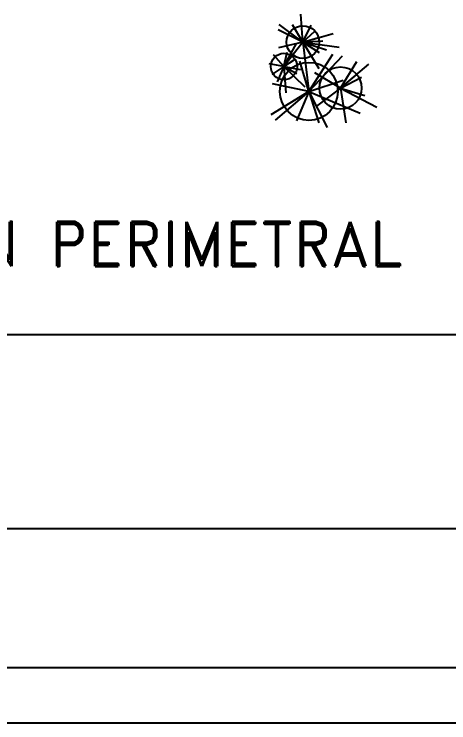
# Model space of a CAD drawing. Header units: millimetres. Extents: x 1590 to 1932, y -48 to 167.
# Drawn here: x 1638.82 to 1642.74, y -20.93 to -14.55 of the extents above; entities that cross this region are included whole.
import ezdxf
from ezdxf.enums import TextEntityAlignment as Align

# ---------------------------------------------------------------- set-up
doc = ezdxf.new("R2010")
doc.units = ezdxf.units.MM
doc.header["$LTSCALE"] = 0.1
doc.header["$MEASUREMENT"] = 0
doc.layers.get('0').update_dxf_attribs({"linetype": 'CONTINUOUS'})
for name, color, linetype in [('CALLES', 3, 'CONTINUOUS'), ('PAREDES', 3, 'CONTINUOUS'), ('TERRENO', 4, 'CONTINUOUS'), ('TEXT', 3, 'CONTINUOUS')]:
    doc.layers.add(name, color=color, linetype=linetype)
doc.styles.add('ROMAND', font='romand.shx')

# ---------------------------------------------------------------- blocks, each defined once
blk = doc.blocks.new('ARB-2')
at = {"color": 3}
for p, q in [((-0.071, 0.3995), (-0.0896, 0.6508)), ((-0.071, 0.3995), (-0.2953, 0.5111)), ((-0.071, 0.3995), (-0.2861, 0.5566)), ((-0.071, 0.3995), (-0.1638, 0.5543)), ((-0.071, 0.3995), (0.0038, 0.552)), ((-0.071, 0.3995), (0.0371, 0.4967)), ((-0.071, 0.3995), (0.2014, 0.4776)), ((-0.071, 0.3995), (-0.2899, 0.3478)), ((-0.071, 0.3995), (-0.2418, 0.1788)), ((-0.2418, 0.1788), (-0.1296, 0.3872)), ((-0.071, 0.3995), (0.0703, 0.44)), ((-0.071, 0.3995), (0.1075, 0.4101)), ((-0.071, 0.3995), (-0.0172, -0.0448)), ((-0.071, 0.3995), (-0.0172, -0.0448)), ((-0.0512, 0.3984), (-0.071, 0.3995)), ((-0.071, 0.3995), (0.0715, 0.162)), ((-0.071, 0.3995), (0.256, 0.3545)), ((-0.071, 0.3995), (0.0753, 0.3055)), ((-0.071, 0.3995), (0.1425, 0.328)), ((-0.2418, 0.1788), (-0.3372, 0.2849)), ((-0.2418, 0.1788), (-0.2143, 0.3095)), ((-0.0172, -0.0448), (0.1997, 0.2918)), ((-0.0172, -0.0448), (0.2844, 0.2738)), ((-0.2418, 0.1788), (-0.3759, 0.2045)), ((-0.2418, 0.1788), (-0.1503, 0.2378)), ((-0.0172, -0.0448), (-0.0974, 0.2275)), ((0.2679, -0.015), (0.4155, 0.2249)), ((0.2679, -0.015), (0.5241, 0.2009)), ((-0.2418, 0.1788), (-0.3499, 0.1059)), ((-0.2418, 0.1788), (-0.3026, 0.04)), ((-0.2418, 0.1788), (-0.2256, -0.0591)), ((-0.2418, 0.1788), (-0.0544, -0.0032)), ((-0.2418, 0.1788), (-0.092, 0.1519)), ((-0.2418, 0.1788), (-0.1256, 0.1174)), ((-0.2418, 0.1788), (-0.2418, 0.1788)), ((0.2679, -0.015), (0.0376, 0.1226)), ((0.2679, -0.015), (0.4135, 0.1077)), ((0.2679, -0.015), (0.4583, 0.0816)), ((-0.0172, -0.0448), (-0.3449, 0.023)), ((-0.0172, -0.0448), (0.2917, 0.0561)), ((-0.0172, -0.0448), (-0.3588, -0.2558)), ((-0.0172, -0.0448), (-0.322, -0.304)), ((-0.0172, -0.0448), (-0.1281, -0.31)), ((-0.0172, -0.0448), (0.1487, -0.3704)), ((-0.0172, -0.0448), (0.4461, -0.2425)), ((-0.0172, -0.0448), (0.0726, -0.3287)), ((0.2679, -0.015), (0.052, -0.1794)), ((0.2679, -0.015), (0.5961, -0.1886)), ((0.2679, -0.015), (0.316, -0.3272)), ((0.2679, -0.015), (0.4878, -0.0828))]:
    blk.add_line(p, q, dxfattribs=at)
for centre, radius in [((-0.071, 0.3995), 0.147), ((-0.2418, 0.1788), 0.1192), ((-0.0172, -0.0448), 0.2615), ((0.2679, -0.015), 0.1904)]:
    blk.add_circle(centre, radius, dxfattribs=at)

msp = doc.modelspace()

# ---------------------------------------------------------------- linework, layer by layer
at = {"layer": 'CALLES', "color": 4, "linetype": 'Continuous'}
for p, q in [((1636.0781, -17.4342), (1655.4007, -17.4342)), ((1635.5927, -20.4342), (1655.3743, -20.4342))]:
    msp.add_line(p, q, dxfattribs=at)
at = {"layer": 'CALLES', "color": 2, "linetype": 'Continuous'}
msp.add_line((1635.5927, -19.1842), (1655.3743, -19.1842), dxfattribs=at)
at = {"layer": 'TERRENO', "color": 5, "linetype": 'Continuous'}
msp.add_line((1624.5927, -20.9342), (1657.3858, -20.9342), dxfattribs=at)

# ---------------------------------------------------------------- block references
at = {"layer": 'PAREDES'}
msp.add_blockref('ARB-2', (1641.493, -15.1984), dxfattribs=at)

# ---------------------------------------------------------------- texts
at = {"layer": 'TEXT', "style": 'ROMAND'}
msp.add_text('JARDIN PERIMETRAL', height=0.4, dxfattribs=at).set_placement((1639.654, -16.8177), align=Align.CENTER)

doc.saveas('drawing.dxf')
